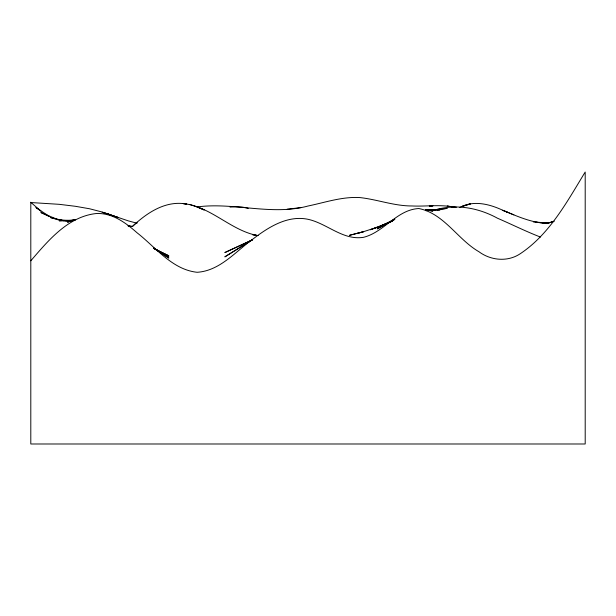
<?xml version="1.0" encoding="UTF-8"?>
<svg xmlns="http://www.w3.org/2000/svg" width="616" height="616" viewBox="0 0 616 616"><rect width="100%" height="100%" fill="white"/><g stroke="black" fill="none" stroke-linecap="round" stroke-linejoin="round"><path stroke-width="0.92" d="M30.8 260.791C48.163 240.679 67.837 216.709 96.058 213.552C112.066 212.62 125.687 222.715 137.06 232.786C155.702 247.301 172.08 269.6 197.12 272.287C219.743 270.878 235.343 251.805 252.56 239.339C268.176 227.358 287.379 214.999 308 219.296C327.05 223.431 342.912 240.587 363.44 237.329C384.145 232.278 396.835 209.609 418.88 208.531C444.105 213.59 457.565 239.408 478.94 251.728C490.76 260.491 507.361 262.162 519.942 253.931C549.664 234.319 567.09 201.617 585.2 172.01L585.2 443.99L30.8 443.99L30.8 202.217M137.06 222.253L132.671 226.218C146.192 213.506 163.725 201.517 183.191 203.573C210.972 206.414 230.707 230.577 257.757 235.597L252.56 234.665L258.104 235.597M252.56 239.578L224.84 256.857L252.56 239.732L224.84 252.568L252.56 239.809M394.425 219.257L377.3 228.882L394.101 219.912M394.941 219.165L377.3 228.059L392.022 221.129M459.829 207.461C473.465 200.015 489.381 204.035 502.656 210.218C517.371 216.339 532.201 223.185 548.456 223.446L536.143 222.214M392.892 220.466L377.3 227.473L388.557 222.892M392.5 221.159L370.37 229.76L377.3 227.273L363.44 231.693L349.58 235.289M75.36 219.458L67.544 222.207L75.36 219.565L67.544 221.306L75.36 219.95L59.213 220.805L72.757 220.62M554.284 221.19L548.456 223.023L544.113 223.323M553.083 221.737L548.456 223.023L533.31 221.929M356.51 233.603L363.44 231.77L349.58 235.281M553.083 221.683L548.456 222.892L543.243 223.323M190.182 204.604L197.12 206.938C233.841 202.002 271.494 215.916 308 206.021C325.148 202.471 342.242 196.489 359.975 197.582C377.439 199.499 394.24 206.037 411.95 205.96C426.187 206.66 440.609 204.204 454.654 207.269L447.178 206.137L456.379 207.192M433.71 210.349C455.193 203.503 478.024 207.577 497.489 218.218C511.842 224.409 525.841 231.424 540.432 237.052M301.07 207.569L287.21 209.217M433.71 210.387L435.504 210.125M437.298 209.856L447.178 208.4L425.818 210.634L432.809 210.01L425.818 210.133L432.809 210.449L425.818 209.879L432.809 211.111L425.818 209.794M230.037 207.122L235.235 206.722L242.165 207.091A40.109 40.109 0 0 1 248.24 208.393M72.757 220.697L59.213 219.858L63.841 220.798M30.8 202.541L59.213 204.32L75.36 206.291L89.582 208.77L102.156 212.02L128.136 220.821L137.06 223.246M128.136 225.995L132.602 226.48L128.136 225.741M66.62 221.321L50.335 217.517L59.213 220.135L40.879 212.535L49.473 216.64M508.092 212.497L502.656 210.272L513.844 214.861M155.286 249.218L168.822 255.817L153.592 248.317L168.822 256.957L153.592 248.109L168.822 258.05L153.592 247.794M49.549 216.539L35.92 207.515L40.879 211.049L30.8 202.356M470.485 203.819L462.408 206.345L470.485 203.842M432.809 205.86L429.306 206.083L432.809 205.89M439.916 209.917L432.809 209.964L439.916 209.917M186.694 204.05L183.191 203.603L186.694 204.05M107.908 213.868L102.156 212.289L118.511 217.633L107.908 213.868M204.05 209.917L197.12 206.938L204.05 209.917"/></g></svg>
